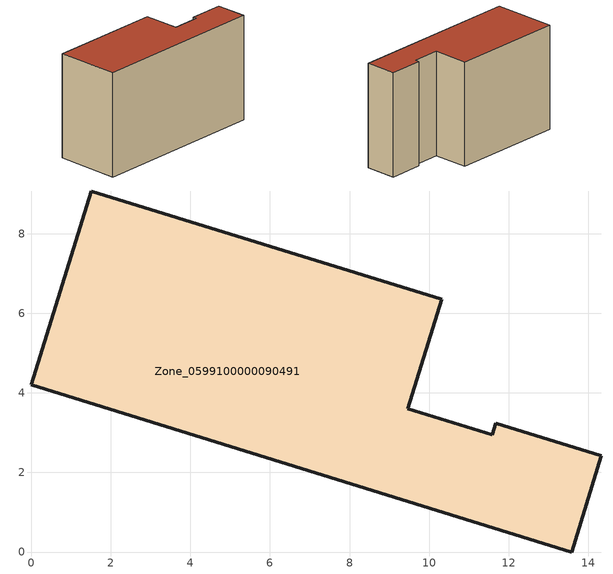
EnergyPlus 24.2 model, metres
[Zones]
Zone_0599100000090491
 floor ground (C_G): 0,4.2 1.51,9.07 10.32,6.35 9.47,3.6 11.59,2.94 11.68,3.24 14.33,2.42 13.58,0 z0
 wall outside (C_F): 1.51,9.07 0,4.2 13.58,0 14.33,2.42 11.68,3.24 11.59,2.94 9.47,3.6 10.32,6.35 1.51,9.07 z0:8.43
 roof outside (C_R): 11.59,2.94 9.47,3.6 10.32,6.35 1.51,9.07 0,4.2 13.58,0 14.33,2.42 11.68,3.24 z8.43
[BUILDING]
Pand.0599100000090491: North Axis=0; Terrain=City; Loads Convergence Tolerance Value=0.04; Temperature Convergence Tolerance Value=0.4; Solar Distribution=FullExterior; Maximum Number of Warmup Days=25; Minimum Number of Warmup Days=1
[Site:Location]
Rotterdam.The.Hague.AP_ZH_NLD Design_Conditions: Latitude=51.96; Longitude=4.45; Time Zone=1; Elevation=-4.5
[SITE:GROUNDTEMPERATURE:BUILDINGSURFACE]
18, 18, 18, 18, 18, 18, 18, 18, 18, 18, 18, 18
[MATERIAL] Thermal Absorptance=0.9; Solar Absorptance=0.7; Visible Absorptance=0.7
Name | Roughness | Thickness | Conductivity | Density | Specific Heat
G.TI.1975-1991 | MediumSmooth | 0.15 | 0.288461 | 540 | 1210
F.TI.1975-1991 | Rough | 0.3 | 0.230769 | 1920 | 840
R.TI.1975-1991 | MediumRough | 0.2 | 0.153846 | 1500 | 1000
[CONSTRUCTION]
C_G: G.TI.1975-1991
C_F: F.TI.1975-1991
C_R: R.TI.1975-1991
[ZONE]
Zone_0599100000090491: Type=1; Multiplier=1; Ceiling Height=Autocalculate; Volume=Autocalculate; Floor Area=autocalculate; Part of Total Floor Area=Yes
[ZONEINFILTRATION:DESIGNFLOWRATE]
Infil_Zone_0599100000090491: Zone or ZoneList or Space or SpaceList=Zone_0599100000090491; Schedule=AlwaysOn; Design Flow Rate Calculation Method=Flow/Area; Flow Rate per Floor Area=0.003; Constant Term Coefficient=1; Temperature Term Coefficient=0; Velocity Term Coefficient=0; Velocity Squared Term Coefficient=0
[HVACTEMPLATE:ZONE:IDEALLOADSAIRSYSTEM]
Zone_0599100000090491: Maximum Heating Supply Air Temperature=50; Minimum Cooling Supply Air Temperature=13; Maximum Heating Supply Air Humidity Ratio=0.0156; Minimum Cooling Supply Air Humidity Ratio=0.0077; Heating Limit=NoLimit; Cooling Limit=NoLimit; Dehumidification Control Type=ConstantSensibleHeatRatio; Cooling Sensible Heat Ratio=0.7; Dehumidification Setpoint=60; Humidification Control Type=None; Humidification Setpoint=30; Outdoor Air Method=None; Outdoor Air Flow Rate per Person=0.00944; Outdoor Air Flow Rate per Zone Floor Area=0; Outdoor Air Flow Rate per Zone=0; Demand Controlled Ventilation Type=None; Outdoor Air Economizer Type=NoEconomizer; Heat Recovery Type=None; Sensible Heat Recovery Effectiveness=0.7; Latent Heat Recovery Effectiveness=0.65
[ZONECONTROL:THERMOSTAT]
ThermostatControl_Zone_0599100000090491: Zone or ZoneList=Zone_0599100000090491; Control Type Schedule=DualSetpointControlType; Control 1=Thermostat_Zone_0599100000090491; Temperature Difference Between Cutout And Setpoint=0
[THERMOSTATSETPOINT:DUALSETPOINT]
Thermostat_Zone_0599100000090491: Heating Setpoint Temperature Schedule=HeatingSetpoint_Zone_0599100000090491; Cooling Setpoint Temperature Schedule=CoolingSetpoint_Zone_0599100000090491
[SCHEDULE:COMPACT]
HeatingSetpoint_Zone_0599100000090491: Through: 12/31, For: AllDays, Until: 24:00, 21
CoolingSetpoint_Zone_0599100000090491: Through: 12/31, For: AllDays, Until: 24:00, 24
DualSetpointControlType: Through: 12/31, For: AllDays, Until: 24:00, 4
AlwaysOn: Through: 12/31, For: AllDays, Until: 24:00, 1
